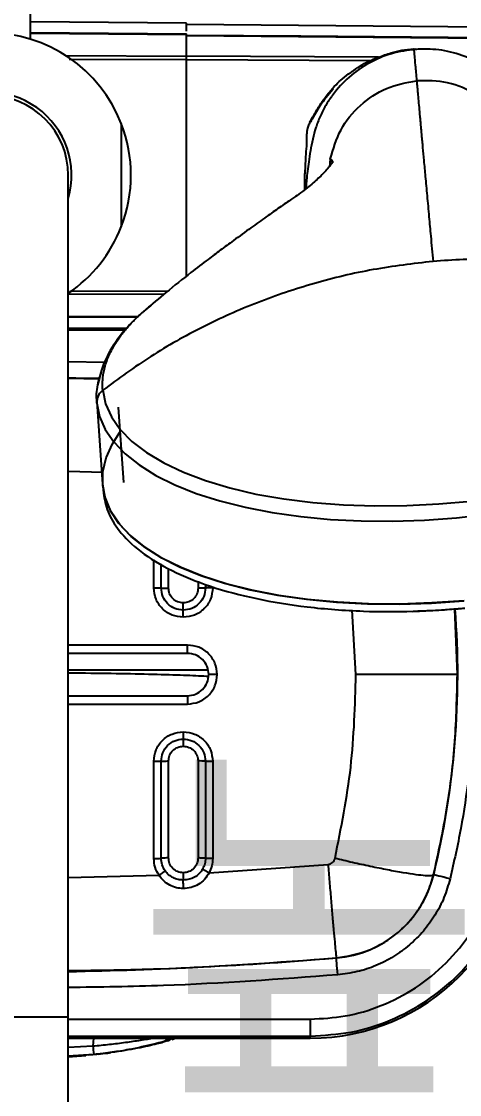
# Model space of a CAD drawing. Header units: millimetres. Extents: x 6110 to 6704, y -2661 to -1821.
# Drawn here: x 6308.92 to 6321.93, y -1937.18 to -1905.32 of the extents above; entities that cross this region are included whole.
import ezdxf

# ---------------------------------------------------------------- set-up
doc = ezdxf.new("R2010")
doc.units = ezdxf.units.MM
doc.header["$LTSCALE"] = 0.1
doc.layers.get('0').update_dxf_attribs({"lineweight": 15})
doc.layers.add('DIM', color=3, linetype='Continuous', lineweight=9)
doc.styles.get("Standard").update_dxf_attribs({"font": 'arial.ttf'})

msp = doc.modelspace()

# ---------------------------------------------------------------- linework, layer by layer
at = {"linetype": 'Continuous', "lineweight": 25}
for p, q in [((6309.1892, -1905.8424), (6309.1892, -1896.4571)), ((6313.8267, -1905.3696), (6309.1892, -1905.3291)), ((6313.8267, -1905.6072), (6313.8267, -1905.3696)), ((6323.8023, -1905.4941), (6313.8267, -1905.4071)), ((6309.1892, -1905.6445), (6313.8267, -1905.6829)), ((6309.1892, -1905.6628), (6313.8267, -1905.7013)), ((6313.8267, -1906.3539), (6313.8267, -1905.7013)), ((6313.8267, -1905.7204), (6317.216, -1905.7484)), ((6313.8267, -1905.7382), (6323.8018, -1905.8208)), ((6317.216, -1905.7484), (6323.8018, -1905.803)), ((6320.5728, -1906.1476), (6320.661, -1906.1406)), ((6320.573, -1906.1476), (6320.5728, -1906.1476)), ((6320.6208, -1906.1499), (6320.5766, -1906.1476)), ((6313.8267, -1906.3539), (6310.2494, -1906.3365)), ((6310.3458, -1906.4352), (6313.8267, -1906.4522)), ((6319.523, -1906.3815), (6313.8267, -1906.3534)), ((6313.8267, -1906.4522), (6313.8267, -1906.3539)), ((6313.8267, -1912.8797), (6313.8267, -1906.4522)), ((6313.8267, -1912.8797), (6313.8267, -1906.4523)), ((6313.8267, -1906.4523), (6319.2897, -1906.4793)), ((6311.8892, -1908.3502), (6311.8892, -1911.414)), ((6317.7343, -1908.2955), (6317.7413, -1908.2949)), ((6318.0955, -1909.4034), (6318.068, -1909.6365)), ((6318.1432, -1909.4944), (6318.0955, -1909.4034)), ((6310.3142, -1934.8821), (6310.3142, -1909.8821)), ((6317.3749, -1910.2839), (6317.3938, -1910.0304)), ((6313.1612, -1913.4135), (6310.3142, -1913.4273)), ((6310.3631, -1913.3289), (6313.2815, -1913.3146)), ((6312.397, -1914.0747), (6310.3142, -1914.092)), ((6312.3771, -1914.0933), (6310.3142, -1914.1103)), ((6310.3142, -1914.4252), (6312.0718, -1914.4099)), ((6310.3142, -1914.4781), (6312.0141, -1914.4782)), ((6310.3142, -1915.4158), (6311.3891, -1915.4379)), ((6311.2439, -1915.9363), (6310.3142, -1915.9175)), ((6311.1589, -1916.6132), (6311.3352, -1919.0588)), ((6311.1618, -1916.6481), (6311.1612, -1916.613)), ((6311.7965, -1916.7656), (6311.9579, -1919.004)), ((6311.347, -1918.7089), (6310.3142, -1918.6839)), ((6311.3381, -1919.0944), (6311.3586, -1919.3188)), ((6312.8556, -1922.1337), (6312.8556, -1921.2918)), ((6313.0732, -1922.1379), (6313.0732, -1921.4247)), ((6313.2908, -1922.1422), (6313.2908, -1921.5572)), ((6314.1701, -1921.9376), (6314.1701, -1922.1422)), ((6314.3877, -1922.0263), (6314.3877, -1922.1379)), ((6321.8705, -1924.709), (6321.7948, -1922.7692)), ((6318.8573, -1924.709), (6318.7488, -1922.8014)), ((6320.5243, -1922.8325), (6320.6994, -1922.8278)), ((6313.8561, -1923.8325), (6310.3142, -1923.8325)), ((6313.8561, -1924.0808), (6313.8561, -1923.8325)), ((6313.8561, -1924.0808), (6310.3142, -1924.0808)), ((6314.4576, -1924.575), (6310.3142, -1924.575)), ((6310.3142, -1925.3371), (6313.8561, -1925.3371)), ((6310.3142, -1925.5854), (6313.8561, -1925.5854)), ((6312.8556, -1930.1737), (6312.8556, -1927.2843)), ((6313.0732, -1930.1645), (6313.0732, -1927.28)), ((6313.2908, -1930.1554), (6313.2908, -1927.2757)), ((6314.1701, -1927.2757), (6314.1701, -1930.1554)), ((6314.3877, -1927.28), (6314.3877, -1930.1645)), ((6314.6053, -1927.2843), (6314.6053, -1930.1737)), ((6314.497, -1930.595), (6318.0274, -1930.3445)), ((6310.3142, -1930.7341), (6313.0094, -1930.6687)), ((6321.165, -1930.6548), (6321.163, -1930.6543)), ((6318.2751, -1933.1236), (6318.275, -1933.1221)), ((6310.3142, -1934.8821), (6305.5892, -1934.8821)), ((6310.3142, -1984.8821), (6310.3142, -1934.8821)), ((6310.3142, -1934.9397), (6317.4992, -1934.9398)), ((6317.4992, -1934.9398), (6317.4992, -1935.4419)), ((6310.3142, -1935.4419), (6317.4992, -1935.4419)), ((6317.4992, -1935.5036), (6310.3142, -1935.5036)), ((6310.3142, -1935.5038), (6317.4992, -1935.5038)), ((6311.0653, -1935.5038), (6311.0447, -1935.7455)), ((6317.4992, -1935.5036), (6317.4992, -1935.4419)), ((6317.4992, -1935.5038), (6317.4992, -1935.5036)), ((6311.0447, -1935.7455), (6310.3142, -1935.7847)), ((6310.3142, -1936.0489), (6311.071, -1935.9825)), ((6310.3142, -1936.0256), (6311.0715, -1935.985)), ((6310.3142, -1936.0595), (6310.8375, -1936.0186)), ((6310.9294, -1936.0143), (6310.9294, -1936.0139))]:
    msp.add_line(p, q, dxfattribs=at)
at = {"linetype": 'Continuous', "lineweight": 25, "flags": 128}
for points in [[(6317.5647, -1908.1959), (6317.8671, -1907.6963), (6318.1663, -1907.3303)], [(6310.3142, -1915.8916), (6310.5353, -1915.8959), (6311.2485, -1915.9126)], [(6311.3388, -1916.2686), (6311.4213, -1916.6691), (6311.5943, -1917.0577), (6311.8563, -1917.4309), (6312.2048, -1917.7851), (6312.6366, -1918.1173), (6313.148, -1918.4244), (6313.7342, -1918.7036), (6314.39, -1918.9524), (6315.1094, -1919.1686), (6315.8859, -1919.3502), (6316.7124, -1919.4955), (6317.5815, -1919.6033), (6318.4853, -1919.6725), (6319.4157, -1919.7026), (6320.3641, -1919.6932), (6321.3221, -1919.6445), (6322.2808, -1919.5568)], [(6311.1618, -1916.6481), (6311.2422, -1917.0452), (6311.4097, -1917.4308), (6311.6628, -1917.8017), (6311.9994, -1918.1548), (6312.4166, -1918.487), (6312.9109, -1918.7955), (6313.4779, -1919.0777), (6314.113, -1919.3311), (6314.8106, -1919.5535), (6315.5649, -1919.7432), (6316.3693, -1919.8985), (6317.217, -1920.018), (6318.1008, -1920.1007), (6319.0132, -1920.1459), (6319.9463, -1920.1533), (6320.8923, -1920.1228), (6321.8429, -1920.0546), (6322.7902, -1919.9493)], [(6322.0681, -1922.5158), (6321.1131, -1922.5844), (6320.1628, -1922.615), (6319.2254, -1922.6076), (6318.3089, -1922.5622), (6317.421, -1922.4791), (6316.5694, -1922.359), (6315.7613, -1922.2031), (6315.0036, -1922.0125), (6314.3028, -1921.789), (6313.6648, -1921.5345), (6313.0952, -1921.251), (6312.5987, -1920.9411), (6312.1796, -1920.6074), (6311.8414, -1920.2527), (6311.5871, -1919.8801), (6311.4189, -1919.4927), (6311.3381, -1919.0938), (6311.3454, -1918.6869), (6311.4408, -1918.2754), (6311.6235, -1917.8628), (6311.8501, -1917.5087)], [(6311.3352, -1919.0588), (6311.4043, -1919.4446), (6311.5635, -1919.8364), (6311.8101, -1920.2136), (6312.1422, -1920.5729), (6312.5567, -1920.9113), (6313.0501, -1921.2257), (6313.6182, -1921.5135), (6314.2559, -1921.7722), (6314.9579, -1921.9995), (6315.718, -1922.1934), (6316.5296, -1922.3524), (6317.3857, -1922.4749), (6318.2789, -1922.56), (6319.2015, -1922.6069), (6320.1455, -1922.6153), (6321.1026, -1922.5849), (6322.0647, -1922.5161)], [(6321.6529, -1930.7737), (6321.5597, -1930.751), (6321.47, -1930.7291), (6321.387, -1930.7089), (6321.3138, -1930.6911), (6321.253, -1930.6762), (6321.2069, -1930.665), (6321.1772, -1930.6578), (6321.165, -1930.6548)], [(6318.3164, -1933.6241), (6318.3085, -1933.5286), (6318.3009, -1933.4365), (6318.2939, -1933.3514), (6318.2877, -1933.2763), (6318.2826, -1933.2139), (6318.2787, -1933.1666), (6318.2762, -1933.1362), (6318.2751, -1933.1236)]]:
    msp.add_lwpolyline(points, dxfattribs=at)
at = {"linetype": 'Continuous', "lineweight": 25}
for centre, radius, start, end in [((6307.9517, -1909.8821), 4.225, 21.25873, 158.74127), ((6307.9517, -1909.8821), 2.4625, 343.61561, 196.38439), ((6307.9517, -1909.8821), 2.3625, 0, 180), ((6307.9517, -1909.8821), 2.3625, 0, 90), ((6307.9517, -1909.8821), 4.225, 338.74127, 21.25873), ((6307.9517, -1909.8821), 4.225, 303.99853, 338.74127), ((6313.2672, -1917.8194), 4.3229, 267.42771, 270.31246), ((6296.7711, -1924.709), 25.1081, 346.3017, 4.43158), ((6314.1937, -1931.5984), 4.3227, 87.42765, 90.31244), ((6314.5817, -1922.9683), 4.316, 267.42438, 270.31406), ((6317.4992, -1929.2315), 6.2723, 270, 0), ((6317.4992, -1929.2315), 6.2722, 270, 360), ((6312.8792, -1928.1344), 2.0394, 269.33583, 275.45776), ((6313.2672, -1932.196), 2.0407, 89.33765, 95.45464), ((6318.0081, -1929.8853), 3.2493, 274.71432, 346.3017), ((6307.9517, -1807.9405), 125.6081, 271.077711, 274.714323), ((6313.2043, -1935.3357), 0.2492, 280.3711, 318.06308), ((6313.3471, -1935.2966), 0.2501, 280.76574, 304.04975), ((6324.7703, -1934.3336), 13.798, 185.87307, 186.87364)]:
    msp.add_arc(centre, radius, start, end, dxfattribs=at)
for points, knots in [([(6313.8267, -1905.7013), (6313.8267, -1905.6946), (6313.8267, -1905.6866), (6313.8267, -1905.6834), (6313.8267, -1905.6829)], [0, 0, 0, 0, 0.8414617, 1, 1, 1, 1]), ([(6320.6227, -1906.1436), (6320.384, -1906.1776), (6319.8995, -1906.2464), (6319.2246, -1906.5428), (6318.6521, -1906.9402), (6318.2345, -1907.3872), (6317.9549, -1907.8103), (6317.7839, -1908.1449), (6317.6566, -1908.4838), (6317.5361, -1908.9523), (6317.4528, -1909.4744), (6317.4077, -1909.8516), (6317.3864, -1910.0298)], [0, 0, 0, 0, 0.1204638, 0.24455434, 0.37307002, 0.49460947, 0.5508491, 0.60642661, 0.66533438, 0.72953243, 0.87217703, 1, 1, 1, 1]), ([(6317.4902, -1908.3085), (6317.5441, -1908.2114), (6317.6554, -1908.0108), (6317.842, -1907.7131), (6318.0461, -1907.438), (6318.2511, -1907.2041), (6318.4649, -1907.0043), (6318.7119, -1906.8254), (6318.9639, -1906.6486), (6319.2361, -1906.4931), (6319.5448, -1906.3711), (6319.8746, -1906.253), (6320.2272, -1906.1634), (6320.4556, -1906.1405), (6320.5753, -1906.1285)], [0, 0, 0, 0, 0.0842284, 0.1739271, 0.2662931, 0.3437381, 0.4096302, 0.487746, 0.5747966, 0.6430958, 0.7249328, 0.8260877, 0.9088308, 1, 1, 1, 1]), ([(6324.4069, -1909.3441), (6324.3446, -1909.1497), (6324.2249, -1908.7761), (6324.0337, -1908.2494), (6323.82, -1907.8223), (6323.6258, -1907.5226), (6323.3947, -1907.2389), (6323.0467, -1906.895), (6322.5665, -1906.5531), (6321.9429, -1906.2808), (6321.2415, -1906.1216), (6320.7649, -1906.142), (6320.53, -1906.1521)], [0, 0, 0, 0, 0.1490898, 0.2866122, 0.3479826, 0.4046936, 0.4592267, 0.5152466, 0.6359443, 0.761741, 0.8825966, 1, 1, 1, 1]), ([(6320.5753, -1906.1285), (6320.5753, -1906.1285), (6320.5754, -1906.1285), (6320.5753, -1906.1285), (6320.5754, -1906.1285), (6320.5753, -1906.1284), (6320.5755, -1906.1283), (6320.5754, -1906.1282), (6320.5758, -1906.1319), (6320.5761, -1906.1344)], [0, 0, 0, 0, 0.0002811, 0.0022229, 0.0075843, 0.0274579, 0.1039928, 0.4044022, 1, 1, 1, 1]), ([(6320.5766, -1906.1476), (6320.5766, -1906.1487), (6320.5766, -1906.1509), (6320.5777, -1906.1659), (6320.579, -1906.1816), (6320.5798, -1906.1924), (6320.5803, -1906.1983), (6320.5808, -1906.2042), (6320.5813, -1906.21), (6320.5818, -1906.2157), (6320.5822, -1906.2214), (6320.5842, -1906.2437), (6320.5902, -1906.3129), (6320.6149, -1906.5852), (6320.6442, -1906.9125), (6320.6588, -1907.077)], [0, 0, 0, 0, 0.1281317, 0.2402969, 0.3363983, 0.3651319, 0.392034, 0.4171024, 0.4403363, 0.4617333, 0.4812927, 0.499013, 0.6673835, 0.8329055, 1, 1, 1, 1]), ([(6318.0955, -1909.4034), (6318.1826, -1909.1047), (6318.3568, -1908.5075), (6318.9586, -1907.7788), (6319.7416, -1907.2488), (6320.353, -1907.1343), (6320.6588, -1907.077)], [0, 0, 0, 0, 0.2500656, 0.5000485, 0.7499465, 1, 1, 1, 1]), ([(6320.6589, -1907.077), (6320.6598, -1907.0875), (6320.6621, -1907.1141), (6320.6678, -1907.1783), (6320.6776, -1907.2866), (6320.6929, -1907.4558), (6320.7129, -1907.6769), (6320.7325, -1907.8924), (6320.7478, -1908.0612), (6320.7578, -1908.172), (6320.7674, -1908.279), (6320.7784, -1908.4014), (6320.7909, -1908.5402), (6320.8049, -1908.6967), (6320.8206, -1908.8721), (6320.8427, -1909.1195), (6320.8735, -1909.4637), (6320.9166, -1909.9365), (6320.9678, -1910.4927), (6321.0229, -1911.0859), (6321.0836, -1911.7508), (6321.1245, -1912.1907), (6321.1478, -1912.4407)], [0, 0, 0, 0, 0.010727, 0.0269446, 0.0634299, 0.1134148, 0.176899, 0.244064, 0.2750447, 0.2961797, 0.3200078, 0.34653, 0.3757466, 0.4076565, 0.4422611, 0.4795599, 0.549204, 0.6297363, 0.7211559, 0.8145367, 0.8945947, 1, 1, 1, 1]), ([(6323.6002, -1908.8941), (6323.4601, -1908.6168), (6323.1799, -1908.0624), (6322.4558, -1907.4569), (6321.5906, -1907.0794), (6320.9694, -1907.0778), (6320.6589, -1907.077)], [0, 0, 0, 0, 0.2500656, 0.500055, 0.7500302, 1, 1, 1, 1]), ([(6318.18, -1907.3212), (6318.0768, -1907.4415), (6317.9148, -1907.6304), (6317.7328, -1907.9081), (6317.6078, -1908.1142), (6317.5369, -1908.2474), (6317.5051, -1908.3071)], [0, 0, 0, 0, 0.3965115, 0.6222429, 0.8305948, 1, 1, 1, 1]), ([(6317.4958, -1908.3103), (6317.475, -1908.3509), (6317.381, -1908.5344), (6317.4053, -1908.8619), (6317.365, -1909.2039), (6317.3557, -1909.5066), (6317.3435, -1909.7353), (6317.3341, -1909.8053), (6317.3291, -1909.9355), (6317.3287, -1910.0995), (6317.3292, -1910.2647), (6317.3293, -1910.3187)], [0, 0, 0, 0, 0.02879194, 0.13027229, 0.24369259, 0.36718892, 0.52094628, 0.68944954, 0.83321274, 0.94542799, 1, 1, 1, 1]), ([(6317.5051, -1908.3071), (6317.5039, -1908.3072), (6317.502, -1908.3074), (6317.4946, -1908.3081), (6317.4916, -1908.3083)], [0, 0, 0, 0, 0.6026781, 1, 1, 1, 1]), ([(6318.0955, -1909.4034), (6318.1312, -1909.4155), (6318.1688, -1909.4282), (6318.1454, -1909.5219), (6318.1443, -1909.5263)], [0, 0, 0, 0, 0.9529497, 1, 1, 1, 1]), ([(6318.1715, -1909.4889), (6318.1716, -1909.4889), (6318.1744, -1909.4835), (6318.1407, -1909.5399), (6318.0018, -1909.7169), (6317.7183, -1910.0009), (6317.3861, -1910.2839), (6316.9997, -1910.5642), (6316.5936, -1910.8339), (6316.196, -1911.1179), (6315.7341, -1911.4493), (6315.2636, -1911.7908), (6314.8387, -1912.1043), (6314.4188, -1912.419), (6313.8789, -1912.8339), (6313.2502, -1913.3303), (6312.8043, -1913.7151), (6312.6008, -1913.8907)], [0, 0, 0, 0, 0.0004051, 0.0320037, 0.151047, 0.2409969, 0.3301429, 0.413261, 0.4728713, 0.5327137, 0.5957526, 0.6627922, 0.7128083, 0.7584869, 0.8237564, 0.919549, 1, 1, 1, 1]), ([(6321.1478, -1912.4407), (6320.5525, -1912.5113), (6319.3618, -1912.6525), (6317.6141, -1913.0735), (6315.9172, -1913.6417), (6314.2932, -1914.3694), (6312.7482, -1915.2334), (6311.8086, -1915.9235), (6311.3388, -1916.2686)], [0, 0, 0, 0, 0.1666667, 0.3333332, 0.5, 0.6666666, 0.8333331, 1, 1, 1, 1]), ([(6331.4886, -1914.4265), (6330.964, -1914.1724), (6329.9148, -1913.6641), (6328.2386, -1913.0945), (6326.5096, -1912.6733), (6324.7377, -1912.4222), (6322.9426, -1912.3252), (6321.7461, -1912.4022), (6321.1478, -1912.4407)], [0, 0, 0, 0, 0.1666668, 0.3333334, 0.4999999, 0.6666662, 0.8333333, 1, 1, 1, 1]), ([(6312.6198, -1913.8667), (6312.4744, -1913.9969), (6312.1509, -1914.2869), (6311.7257, -1914.7984), (6311.3444, -1915.4297), (6311.2409, -1915.8904), (6311.1856, -1916.1364)], [0, 0, 0, 0, 0.186985, 0.416262, 0.6883187, 1, 1, 1, 1]), ([(6312.5971, -1913.8864), (6312.6193, -1913.8673), (6312.6704, -1913.8235), (6312.7459, -1913.7624), (6312.7996, -1913.7188), (6312.8246, -1913.6999), (6312.8267, -1913.6984)], [0, 0, 0, 0, 0.3021113, 0.6936681, 0.9750225, 1, 1, 1, 1]), ([(6311.3388, -1916.2686), (6311.3375, -1916.2529), (6311.3328, -1916.1965), (6311.3292, -1916.0772), (6311.3368, -1915.9231), (6311.3602, -1915.7552), (6311.3972, -1915.5867), (6311.4526, -1915.4081), (6311.5272, -1915.2238), (6311.6172, -1915.0417), (6311.7296, -1914.8517), (6311.8728, -1914.6422), (6312.0424, -1914.4322), (6312.1955, -1914.2648), (6312.3043, -1914.1548), (6312.3794, -1914.0822), (6312.4468, -1914.0191), (6312.5124, -1913.96), (6312.5611, -1913.9168), (6312.59, -1913.8924), (6312.5971, -1913.8864)], [0, 0, 0, 0, 0.0199388, 0.0716029, 0.1507152, 0.2134986, 0.2813866, 0.3605827, 0.4352709, 0.5102209, 0.5869521, 0.6712654, 0.7739881, 0.8496898, 0.8858642, 0.915118, 0.943488, 0.9677704, 0.9920788, 1, 1, 1, 1]), ([(6311.1612, -1916.613), (6311.1574, -1916.5341), (6311.1495, -1916.3678), (6311.1853, -1916.113), (6311.2365, -1915.8957), (6311.2885, -1915.767), (6311.3054, -1915.7251)], [0, 0, 0, 0, 0.2709349, 0.5710001, 0.8601661, 1, 1, 1, 1]), ([(6311.3388, -1916.2686), (6311.3106, -1916.2937), (6311.2543, -1916.3438), (6311.1971, -1916.4386), (6311.162, -1916.5416), (6311.1618, -1916.6126), (6311.1618, -1916.6481)], [0, 0, 0, 0, 0.2499907, 0.4999959, 0.7500016, 1, 1, 1, 1]), ([(6311.3587, -1919.3188), (6311.3933, -1919.5079), (6311.463, -1919.8896), (6311.8223, -1920.4779), (6312.4323, -1921.0746), (6313.3514, -1921.635), (6314.5155, -1922.1092), (6315.872, -1922.4719), (6317.4069, -1922.7227), (6318.981, -1922.8405), (6320.5616, -1922.8516), (6321.5759, -1922.7776), (6322.0886, -1922.7402)], [0, 0, 0, 0, 0.083458, 0.1684814, 0.2743297, 0.3832473, 0.489095, 0.5980127, 0.7038607, 0.8127783, 0.9053738, 1, 1, 1, 1]), ([(6312.8556, -1922.1337), (6312.8775, -1922.1337), (6312.9214, -1922.1338), (6312.9825, -1922.1347), (6313.036, -1922.1361), (6313.0608, -1922.1373), (6313.0732, -1922.1379)], [0, 0, 0, 0, 0.2499903, 0.4999776, 0.7499889, 1, 1, 1, 1]), ([(6313.7305, -1923.0091), (6313.6159, -1922.996), (6313.3868, -1922.9697), (6313.0976, -1922.7674), (6312.8951, -1922.478), (6312.8688, -1922.2485), (6312.8556, -1922.1337)], [0, 0, 0, 0, 0.24963865, 0.49944691, 0.74961095, 1, 1, 1, 1]), ([(6313.7305, -1922.7941), (6313.6444, -1922.7842), (6313.4723, -1922.7646), (6313.2551, -1922.6129), (6313.1028, -1922.3961), (6313.0831, -1922.224), (6313.0732, -1922.1379)], [0, 0, 0, 0, 0.2500591, 0.4998462, 0.749983, 1, 1, 1, 1]), ([(6313.7305, -1922.5805), (6313.6728, -1922.5739), (6313.5577, -1922.5607), (6313.4123, -1922.4594), (6313.3106, -1922.3145), (6313.2974, -1922.1997), (6313.2908, -1922.1422)], [0, 0, 0, 0, 0.2503602, 0.5005338, 0.750385, 1, 1, 1, 1]), ([(6314.6053, -1922.1337), (6314.5922, -1922.2485), (6314.5659, -1922.478), (6314.3633, -1922.7674), (6314.0742, -1922.9697), (6313.845, -1922.996), (6313.7305, -1923.0091)], [0, 0, 0, 0, 0.2503783, 0.5005349, 0.7503743, 1, 1, 1, 1]), ([(6314.3877, -1922.1379), (6314.3779, -1922.224), (6314.3581, -1922.3961), (6314.2059, -1922.6129), (6313.9886, -1922.7646), (6313.8165, -1922.7842), (6313.7305, -1922.7941)], [0, 0, 0, 0, 0.2500401, 0.5001145, 0.7500116, 1, 1, 1, 1]), ([(6314.1701, -1922.1422), (6314.1635, -1922.1997), (6314.1503, -1922.3145), (6314.0486, -1922.4594), (6313.9033, -1922.5607), (6313.7881, -1922.5739), (6313.7305, -1922.5805)], [0, 0, 0, 0, 0.2496155, 0.4994602, 0.7496212, 1, 1, 1, 1]), ([(6314.3877, -1922.1379), (6314.3753, -1922.1386), (6314.3505, -1922.1398), (6314.297, -1922.1412), (6314.236, -1922.1421), (6314.1921, -1922.1422), (6314.1701, -1922.1422)], [0, 0, 0, 0, 0.249993, 0.4999866, 0.7500049, 1, 1, 1, 1]), ([(6314.6053, -1922.1337), (6314.5834, -1922.1337), (6314.5395, -1922.1338), (6314.4784, -1922.1347), (6314.425, -1922.1361), (6314.4001, -1922.1373), (6314.3877, -1922.1379)], [0, 0, 0, 0, 0.249995, 0.5000133, 0.7500067, 1, 1, 1, 1]), ([(6313.7305, -1922.7941), (6313.7305, -1922.7817), (6313.7305, -1922.757), (6313.7305, -1922.7029), (6313.7305, -1922.643), (6313.7305, -1922.6008), (6313.7305, -1922.5805)], [0, 0, 0, 0, 0.25845794, 0.51702316, 0.76664463, 1, 1, 1, 1]), ([(6313.7305, -1923.0091), (6313.7305, -1922.9875), (6313.7305, -1922.9436), (6313.7305, -1922.8826), (6313.7305, -1922.8297), (6313.7305, -1922.8058), (6313.7305, -1922.7941)], [0, 0, 0, 0, 0.2456396, 0.5000114, 0.7543627, 1, 1, 1, 1]), ([(6322.0892, -1922.7458), (6321.9162, -1922.7602), (6321.5119, -1922.7939), (6321.0468, -1922.8198), (6320.7581, -1922.825), (6320.6988, -1922.8261)], [0, 0, 0, 0, 0.3726852, 0.8711281, 1, 1, 1, 1]), ([(6314.7355, -1924.709), (6314.7222, -1924.5941), (6314.6958, -1924.3642), (6314.4922, -1924.0745), (6314.2016, -1923.872), (6313.9713, -1923.8457), (6313.8561, -1923.8325)], [0, 0, 0, 0, 0.2496482, 0.4995021, 0.7496439, 1, 1, 1, 1]), ([(6314.4842, -1924.709), (6314.4748, -1924.6266), (6314.4559, -1924.462), (6314.3106, -1924.2544), (6314.103, -1924.1092), (6313.9384, -1924.0903), (6313.8561, -1924.0808)], [0, 0, 0, 0, 0.2500343, 0.5000438, 0.750029, 1, 1, 1, 1]), ([(6310.3142, -1924.6571), (6310.43, -1924.6579), (6310.991, -1924.6621), (6311.9044, -1924.6763), (6312.9845, -1924.6991), (6313.8832, -1924.7273), (6314.2866, -1924.7492), (6314.4884, -1924.7601)], [0, 0, 0, 0, 0.0610426, 0.2956963, 0.5303102, 0.7649533, 1, 1, 1, 1]), ([(6313.8561, -1925.5854), (6313.9713, -1925.5723), (6314.2016, -1925.546), (6314.4922, -1925.3434), (6314.6958, -1925.0537), (6314.7222, -1924.8239), (6314.7355, -1924.709)], [0, 0, 0, 0, 0.25034897, 0.50051719, 0.75033336, 1, 1, 1, 1]), ([(6313.8561, -1925.3371), (6313.9384, -1925.3277), (6314.103, -1925.3088), (6314.3106, -1925.1635), (6314.4559, -1924.9559), (6314.4748, -1924.7913), (6314.4842, -1924.709)], [0, 0, 0, 0, 0.2499639, 0.4999713, 0.7499482, 1, 1, 1, 1]), ([(6314.7355, -1924.709), (6314.7038, -1924.709), (6314.6552, -1924.709), (6314.5967, -1924.709), (6314.5565, -1924.709), (6314.5241, -1924.709), (6314.4927, -1924.709), (6314.4876, -1924.709), (6314.4842, -1924.709)], [0, 0, 0, 0, 0.2394611, 0.3683621, 0.5, 0.6316379, 0.7605389, 1, 1, 1, 1]), ([(6318.2355, -1930.1588), (6318.4165, -1929.2607), (6318.7787, -1927.4635), (6318.8311, -1925.6275), (6318.8573, -1924.709)], [0, 0, 0, 0, 0.4997313, 1, 1, 1, 1]), ([(6321.8705, -1924.709), (6321.8392, -1924.709), (6321.7745, -1924.709), (6321.3764, -1924.709), (6320.8069, -1924.709), (6320.1524, -1924.709), (6319.5092, -1924.709), (6319.0701, -1924.709), (6318.8573, -1924.709)], [0, 0, 0, 0, 0.1770514, 0.367015, 0.5627428, 0.7152219, 0.8620121, 1, 1, 1, 1]), ([(6321.163, -1930.6543), (6321.3056, -1929.9949), (6321.589, -1928.6845), (6321.824, -1926.6937), (6321.855, -1925.3678), (6321.8705, -1924.709)], [0, 0, 0, 0, 0.3375049, 0.6707836, 1, 1, 1, 1]), ([(6322.3813, -1924.709), (6322.3726, -1925.2192), (6322.3552, -1926.2398), (6322.2116, -1927.7647), (6321.99, -1929.2803), (6321.7652, -1930.2759), (6321.6529, -1930.7737)], [0, 0, 0, 0, 0.2499995, 0.5, 0.7499998, 1, 1, 1, 1]), ([(6313.8561, -1925.3371), (6313.8561, -1925.3408), (6313.8561, -1925.3483), (6313.8561, -1925.4055), (6313.8561, -1925.4875), (6313.8561, -1925.5528), (6313.8561, -1925.5854)], [0, 0, 0, 0, 0.2500115, 0.4999945, 0.7500033, 1, 1, 1, 1]), ([(6312.8556, -1927.2843), (6312.8688, -1927.1694), (6312.8951, -1926.9399), (6313.0976, -1926.6505), (6313.3868, -1926.4482), (6313.6159, -1926.422), (6313.7305, -1926.4088)], [0, 0, 0, 0, 0.2504181, 0.5005748, 0.7503863, 1, 1, 1, 1]), ([(6313.7305, -1926.4088), (6313.845, -1926.422), (6314.0742, -1926.4482), (6314.3633, -1926.6505), (6314.5659, -1926.9399), (6314.5922, -1927.1695), (6314.6053, -1927.2843)], [0, 0, 0, 0, 0.2496224, 0.4994637, 0.749617, 1, 1, 1, 1]), ([(6313.7305, -1926.4088), (6313.7305, -1926.4304), (6313.7305, -1926.4743), (6313.7305, -1926.5353), (6313.7305, -1926.5882), (6313.7305, -1926.6121), (6313.7305, -1926.6239)], [0, 0, 0, 0, 0.2456396, 0.5000114, 0.7543627, 1, 1, 1, 1]), ([(6313.0732, -1927.28), (6313.0831, -1927.1939), (6313.1028, -1927.0218), (6313.2551, -1926.805), (6313.4723, -1926.6534), (6313.6444, -1926.6337), (6313.7305, -1926.6239)], [0, 0, 0, 0, 0.2500277, 0.500167, 0.7499607, 1, 1, 1, 1]), ([(6313.2908, -1927.2757), (6313.2974, -1927.2183), (6313.3106, -1927.1034), (6313.4123, -1926.9585), (6313.5577, -1926.8572), (6313.6728, -1926.8441), (6313.7305, -1926.8375)], [0, 0, 0, 0, 0.249615, 0.4994662, 0.7496398, 1, 1, 1, 1]), ([(6313.7305, -1926.6239), (6313.7305, -1926.6362), (6313.7305, -1926.661), (6313.7305, -1926.715), (6313.7305, -1926.775), (6313.7305, -1926.8171), (6313.7305, -1926.8375)], [0, 0, 0, 0, 0.25845794, 0.51702316, 0.76664463, 1, 1, 1, 1]), ([(6313.7305, -1926.6239), (6313.8165, -1926.6337), (6313.9887, -1926.6533), (6314.2058, -1926.805), (6314.3581, -1927.0218), (6314.3779, -1927.1939), (6314.3877, -1927.28)], [0, 0, 0, 0, 0.2499662, 0.4999259, 0.7499127, 1, 1, 1, 1]), ([(6313.7305, -1926.8375), (6313.7881, -1926.8441), (6313.9033, -1926.8572), (6314.0486, -1926.9585), (6314.1503, -1927.1034), (6314.1635, -1927.2183), (6314.1701, -1927.2757)], [0, 0, 0, 0, 0.2503788, 0.5005398, 0.7503845, 1, 1, 1, 1]), ([(6312.8556, -1927.2843), (6312.8775, -1927.2842), (6312.9214, -1927.2841), (6312.9825, -1927.2832), (6313.036, -1927.2819), (6313.0608, -1927.2806), (6313.0732, -1927.28)], [0, 0, 0, 0, 0.249981, 0.4999962, 0.7499982, 1, 1, 1, 1]), ([(6313.0732, -1927.28), (6313.0856, -1927.2794), (6313.1104, -1927.2781), (6313.1639, -1927.2768), (6313.225, -1927.2759), (6313.2688, -1927.2758), (6313.2908, -1927.2757)], [0, 0, 0, 0, 0.249992, 0.500007, 0.7499834, 1, 1, 1, 1]), ([(6317.4992, -1934.9398), (6317.8474, -1934.9213), (6318.5645, -1934.8831), (6319.6284, -1934.5655), (6320.6514, -1934.0388), (6321.5643, -1933.2965), (6322.1841, -1932.5331), (6322.5766, -1931.8618), (6322.8876, -1931.1756), (6323.151, -1930.2967), (6323.189, -1929.5796), (6323.2075, -1929.2315)], [0, 0, 0, 0, 0.116497, 0.2399719, 0.36858, 0.4999173, 0.631255, 0.6956339, 0.7600277, 0.8835031, 1, 1, 1, 1]), ([(6317.4992, -1935.4419), (6317.9057, -1935.4188), (6318.7186, -1935.3726), (6319.8911, -1935.0033), (6320.9718, -1934.4293), (6321.9188, -1933.651), (6322.6971, -1932.7041), (6323.271, -1931.6234), (6323.6403, -1930.4509), (6323.6865, -1929.6379), (6323.7097, -1929.2315)], [0, 0, 0, 0, 0.1250001, 0.2499997, 0.3749997, 0.5, 0.6250001, 0.7499999, 0.8749999, 1, 1, 1, 1]), ([(6313.0094, -1930.6687), (6312.965, -1930.5921), (6312.8761, -1930.4387), (6312.8624, -1930.262), (6312.8556, -1930.1737)], [0, 0, 0, 0, 0.4998249, 1, 1, 1, 1]), ([(6313.1888, -1930.5358), (6313.1554, -1930.4784), (6313.0886, -1930.3634), (6313.0783, -1930.2308), (6313.0732, -1930.1645)], [0, 0, 0, 0, 0.4997632, 1, 1, 1, 1]), ([(6313.7305, -1930.5937), (6313.6728, -1930.5871), (6313.5574, -1930.5739), (6313.4121, -1930.4724), (6313.3105, -1930.3276), (6313.2974, -1930.2128), (6313.2908, -1930.1554)], [0, 0, 0, 0, 0.2503756, 0.5005326, 0.7503806, 1, 1, 1, 1]), ([(6314.1701, -1930.1554), (6314.1635, -1930.2128), (6314.1504, -1930.3276), (6314.0488, -1930.4724), (6313.9035, -1930.5739), (6313.7881, -1930.5871), (6313.7305, -1930.5937)], [0, 0, 0, 0, 0.2496239, 0.4994834, 0.7496485, 1, 1, 1, 1]), ([(6314.3877, -1930.1645), (6314.3753, -1930.1632), (6314.3505, -1930.1606), (6314.297, -1930.1577), (6314.236, -1930.1558), (6314.1921, -1930.1556), (6314.1701, -1930.1554)], [0, 0, 0, 0, 0.2499984, 0.4999957, 0.7499822, 1, 1, 1, 1]), ([(6314.3877, -1930.1645), (6314.3841, -1930.2197), (6314.3769, -1930.3302), (6314.3299, -1930.4304), (6314.3063, -1930.4805)], [0, 0, 0, 0, 0.4996455, 1, 1, 1, 1]), ([(6314.6053, -1930.1737), (6314.5834, -1930.1735), (6314.5395, -1930.1733), (6314.4784, -1930.1714), (6314.4249, -1930.1685), (6314.4001, -1930.1659), (6314.3877, -1930.1645)], [0, 0, 0, 0, 0.2499819, 0.4999958, 0.7499745, 1, 1, 1, 1]), ([(6314.6053, -1930.1737), (6314.6005, -1930.2473), (6314.5909, -1930.3946), (6314.5283, -1930.5282), (6314.497, -1930.595)], [0, 0, 0, 0, 0.500101, 1, 1, 1, 1]), ([(6318.0274, -1930.3445), (6318.0516, -1930.3401), (6318.1003, -1930.3312), (6318.163, -1930.289), (6318.2121, -1930.2308), (6318.2277, -1930.1829), (6318.2355, -1930.1588)], [0, 0, 0, 0, 0.2460206, 0.494336, 0.7457911, 1, 1, 1, 1]), ([(6318.0274, -1930.3445), (6318.0416, -1930.5156), (6318.0709, -1930.8665), (6318.1144, -1931.3785), (6318.1565, -1931.8661), (6318.1946, -1932.2996), (6318.2268, -1932.6552), (6318.2513, -1932.9136), (6318.2681, -1933.0778), (6318.2727, -1933.1075), (6318.275, -1933.1221)], [0, 0, 0, 0, 0.1176631, 0.2413973, 0.369537, 0.5000004, 0.630463, 0.7586038, 0.8823366, 1, 1, 1, 1]), ([(6318.2355, -1930.1588), (6318.4092, -1930.1998), (6318.7664, -1930.284), (6319.2963, -1930.3998), (6319.8073, -1930.5035), (6320.2671, -1930.5872), (6320.6478, -1930.6458), (6320.9275, -1930.6759), (6321.108, -1930.6804), (6321.145, -1930.6629), (6321.163, -1930.6543)], [0, 0, 0, 0, 0.1170713, 0.2406841, 0.3690764, 0.5000001, 0.6309245, 0.7593177, 0.8829298, 1, 1, 1, 1]), ([(6313.0094, -1930.6687), (6313.0272, -1930.6564), (6313.0633, -1930.6314), (6313.1141, -1930.5945), (6313.1583, -1930.561), (6313.1788, -1930.5441), (6313.1888, -1930.5358)], [0, 0, 0, 0, 0.2456659, 0.5000145, 0.7543484, 1, 1, 1, 1]), ([(6313.7322, -1931.0629), (6313.6619, -1931.0581), (6313.5207, -1931.0483), (6313.3209, -1930.9686), (6313.1409, -1930.8449), (6313.0535, -1930.7278), (6313.0094, -1930.6687)], [0, 0, 0, 0, 0.2445079, 0.4915311, 0.7432077, 1, 1, 1, 1]), ([(6313.7305, -1930.8105), (6313.6776, -1930.8071), (6313.5719, -1930.8004), (6313.4224, -1930.7446), (6313.2881, -1930.6588), (6313.2219, -1930.5768), (6313.1888, -1930.5358)], [0, 0, 0, 0, 0.2504779, 0.5008233, 0.7505574, 1, 1, 1, 1]), ([(6314.3063, -1930.4805), (6314.2741, -1930.5288), (6314.2097, -1930.6253), (6314.0675, -1930.729), (6313.9051, -1930.7971), (6313.7887, -1930.806), (6313.7305, -1930.8105)], [0, 0, 0, 0, 0.2493744, 0.4990714, 0.7495667, 1, 1, 1, 1]), ([(6313.7305, -1930.5937), (6313.7305, -1930.6126), (6313.7305, -1930.652), (6313.7305, -1930.7107), (6313.7305, -1930.7668), (6313.7305, -1930.7959), (6313.7305, -1930.8105)], [0, 0, 0, 0, 0.2307069, 0.4785687, 0.7375946, 1, 1, 1, 1]), ([(6314.497, -1930.5951), (6314.4545, -1930.6643), (6314.3706, -1930.8012), (6314.1811, -1930.949), (6313.9645, -1931.0448), (6313.8094, -1931.0569), (6313.7322, -1931.0629)], [0, 0, 0, 0, 0.25709679, 0.5086105, 0.75535873, 1, 1, 1, 1]), ([(6314.3063, -1930.4805), (6314.317, -1930.4877), (6314.3387, -1930.5025), (6314.3857, -1930.5315), (6314.4396, -1930.5632), (6314.4781, -1930.5845), (6314.497, -1930.595)], [0, 0, 0, 0, 0.2456698, 0.5000118, 0.7543368, 1, 1, 1, 1]), ([(6318.275, -1933.1221), (6318.6017, -1933.0669), (6319.0984, -1932.9831), (6319.7025, -1932.6707), (6320.0613, -1932.4129), (6320.3326, -1932.1594), (6320.5362, -1931.9321), (6320.7649, -1931.6187), (6321.0009, -1931.1968), (6321.1074, -1930.8405), (6321.163, -1930.6543)], [0, 0, 0, 0, 0.2433146, 0.3699688, 0.4997167, 0.5694291, 0.6446229, 0.725298, 0.8565004, 1, 1, 1, 1]), ([(6313.7322, -1931.0629), (6313.7321, -1931.04), (6313.7319, -1930.9932), (6313.7315, -1930.9228), (6313.731, -1930.8584), (6313.7306, -1930.8262), (6313.7305, -1930.8105)], [0, 0, 0, 0, 0.2450021, 0.4999952, 0.7550059, 1, 1, 1, 1]), ([(6321.6529, -1930.7737), (6321.5981, -1930.9614), (6321.4884, -1931.3367), (6321.2155, -1931.8585), (6320.8708, -1932.3339), (6320.4547, -1932.7492), (6319.9796, -1933.0953), (6319.4562, -1933.3615), (6318.8982, -1933.5496), (6318.5103, -1933.5993), (6318.3164, -1933.6241)], [0, 0, 0, 0, 0.1249999, 0.25, 0.375, 0.5000002, 0.6250006, 0.7499996, 0.8750006, 1, 1, 1, 1]), ([(6310.3142, -1933.5004), (6311.2137, -1933.4885), (6313.871, -1933.4533), (6316.5216, -1933.254), (6318.275, -1933.1221)], [0, 0, 0, 0, 0.3384885, 1, 1, 1, 1]), ([(6318.3164, -1933.6241), (6316.5914, -1933.7538), (6313.927, -1933.9541), (6311.2559, -1933.9896), (6310.3142, -1934.0022)], [0, 0, 0, 0, 0.6474532, 1, 1, 1, 1]), ([(6312.8574, -1935.5038), (6312.8512, -1935.505), (6312.7385, -1935.5274), (6312.455, -1935.5748), (6312.0195, -1935.6396), (6311.5409, -1935.6993), (6311.21, -1935.7301), (6311.0447, -1935.7455)], [0, 0, 0, 0, 0.01441, 0.2615477, 0.5071317, 0.7538294, 1, 1, 1, 1]), ([(6311.071, -1935.9825), (6311.2557, -1935.9607), (6311.6117, -1935.9188), (6312.2409, -1935.8186), (6312.8355, -1935.683), (6313.2384, -1935.5778), (6313.3332, -1935.5062), (6313.3363, -1935.5038)], [0, 0, 0, 0, 0.2019994, 0.3893771, 0.718, 0.9904842, 1, 1, 1, 1]), ([(6313.3482, -1935.5026), (6313.3478, -1935.5023), (6313.3319, -1935.4879), (6313.29, -1935.535), (6313.2492, -1935.5809)], [0, 0, 0, 0, 0.0254619, 1, 1, 1, 1]), ([(6313.2492, -1935.5809), (6313.2351, -1935.5888), (6313.207, -1935.6047), (6313.0059, -1935.6645), (6312.5656, -1935.7689), (6311.8087, -1935.91), (6311.2231, -1935.9792), (6310.9294, -1936.0139)], [0, 0, 0, 0, 0.12449468, 0.24950497, 0.49849454, 0.74848481, 1, 1, 1, 1]), ([(6311.2023, -1935.9789), (6311.2946, -1935.9689), (6311.425, -1935.9548), (6311.5461, -1935.9358), (6311.5814, -1935.9303)], [0, 0, 0, 0, 0.7087217, 1, 1, 1, 1])]:
    msp.add_open_spline(points, degree=3, knots=knots, dxfattribs=at)

# ---------------------------------------------------------------- texts
at = {"layer": 'DIM', "insert": (6446.2126, -1951.0889), "char_height": 8.294062, "attachment_point": 9}
msp.add_mtext('{\\fGulim|b0|i0|c129|p50;제품 설치 높이는 설치 환경을 고려하여 \\P조정 및 설치 하시기 바랍니다}', dxfattribs=at)

doc.saveas('drawing.dxf')
